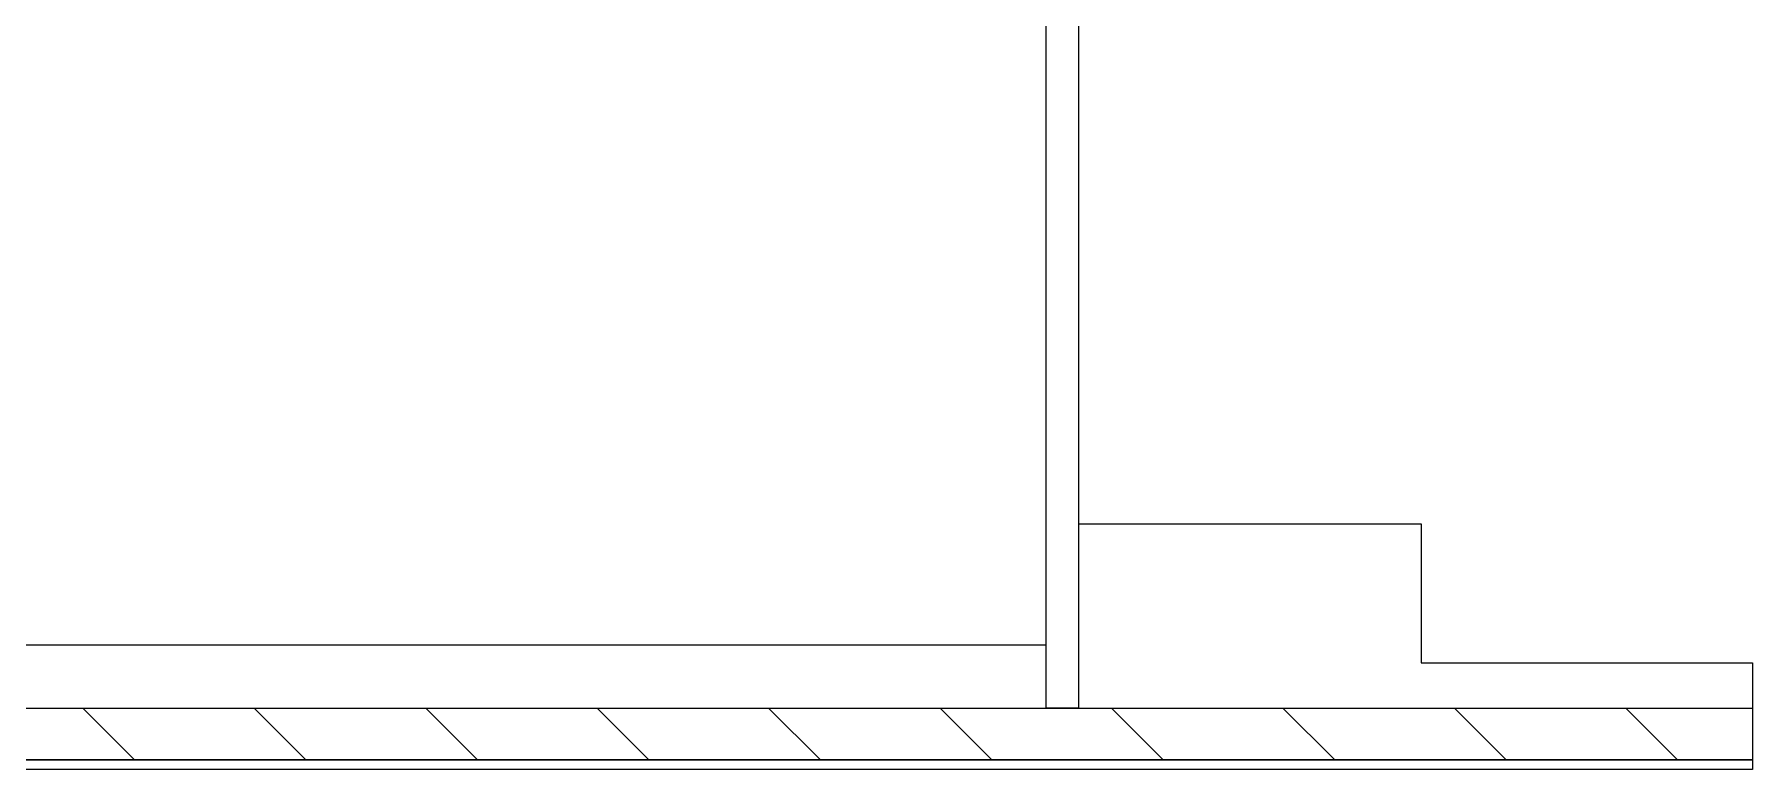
# Model space of a CAD drawing. Header units: inches. Extents: x -233729 to 737493, y -275239 to 196021.
# Drawn here: x 368896 to 375646, y -224337 to -221448 of the extents above; entities that cross this region are included whole.
import ezdxf

# ---------------------------------------------------------------- set-up
doc = ezdxf.new("R2010")
doc.units = ezdxf.units.IN
doc.header["$MEASUREMENT"] = 0
doc.layers.add('_FL_FAC_OFFICES', color=252, linetype='Continuous')
doc.layers.add('_FL_FAC_WALLS', color=252, linetype='Continuous')

# ---------------------------------------------------------------- blocks, each defined once
blk = doc.blocks.new('FL_Building')
at = {"transparency": 33554687}
h = blk.add_hatch(dxfattribs=at)
h.set_pattern_fill('ANSI31', color=8, scale=150, angle=90)
h.set_pattern_definition([(135, (830121.37, -942416.37), (-336.7596, -336.7596), [])])
h.paths.add_polyline_path([(2242638.3, -308578.9), (2242638.3, -308375.7), (2262545.6, -308375.7), (2262545.6, -308578.9)])
at = {"color": 0}
for points in [[(2242638.3, -308578.9), (2242638.3, -308375.7), (2262545.6, -308375.7), (2262545.6, -308578.9)], [(2242638.3, -308617), (2242638.3, -308578.9), (2262545.6, -308578.9), (2262545.6, -308617)]]:
    blk.add_lwpolyline(points, close=True, dxfattribs=at)
at = {"layer": '_FL_FAC_OFFICES', "color": 0}
for p, q in [((2259897.6, -307651.8), (2261243.8, -307651.8)), ((2261243.8, -307651.8), (2261243.8, -308197.9)), ((2259770.6, -308128), (2252201.4, -308128)), ((2261243.8, -308197.9), (2262545.6, -308197.9)), ((2262545.6, -308197.9), (2262545.6, -308375.7))]:
    blk.add_line(p, q, dxfattribs=at)
blk.add_lwpolyline([(2259770.6, -305645.2), (2259897.6, -305645.2), (2259897.6, -308375.7), (2259770.6, -308375.7)], close=True, dxfattribs=at)
blk = doc.blocks.new('A$C667968a6')
at = {"layer": '_FL_FAC_WALLS', "linetype": 'Continuous', "lineweight": -3}
blk.add_blockref('FL_Building', (-2249813.7, 156686.2), dxfattribs=at)

msp = doc.modelspace()

# ---------------------------------------------------------------- block references
msp.add_blockref('A$C667968a6', (362913.6874, -72406.61113, -162219.4368))

doc.saveas('drawing.dxf')
